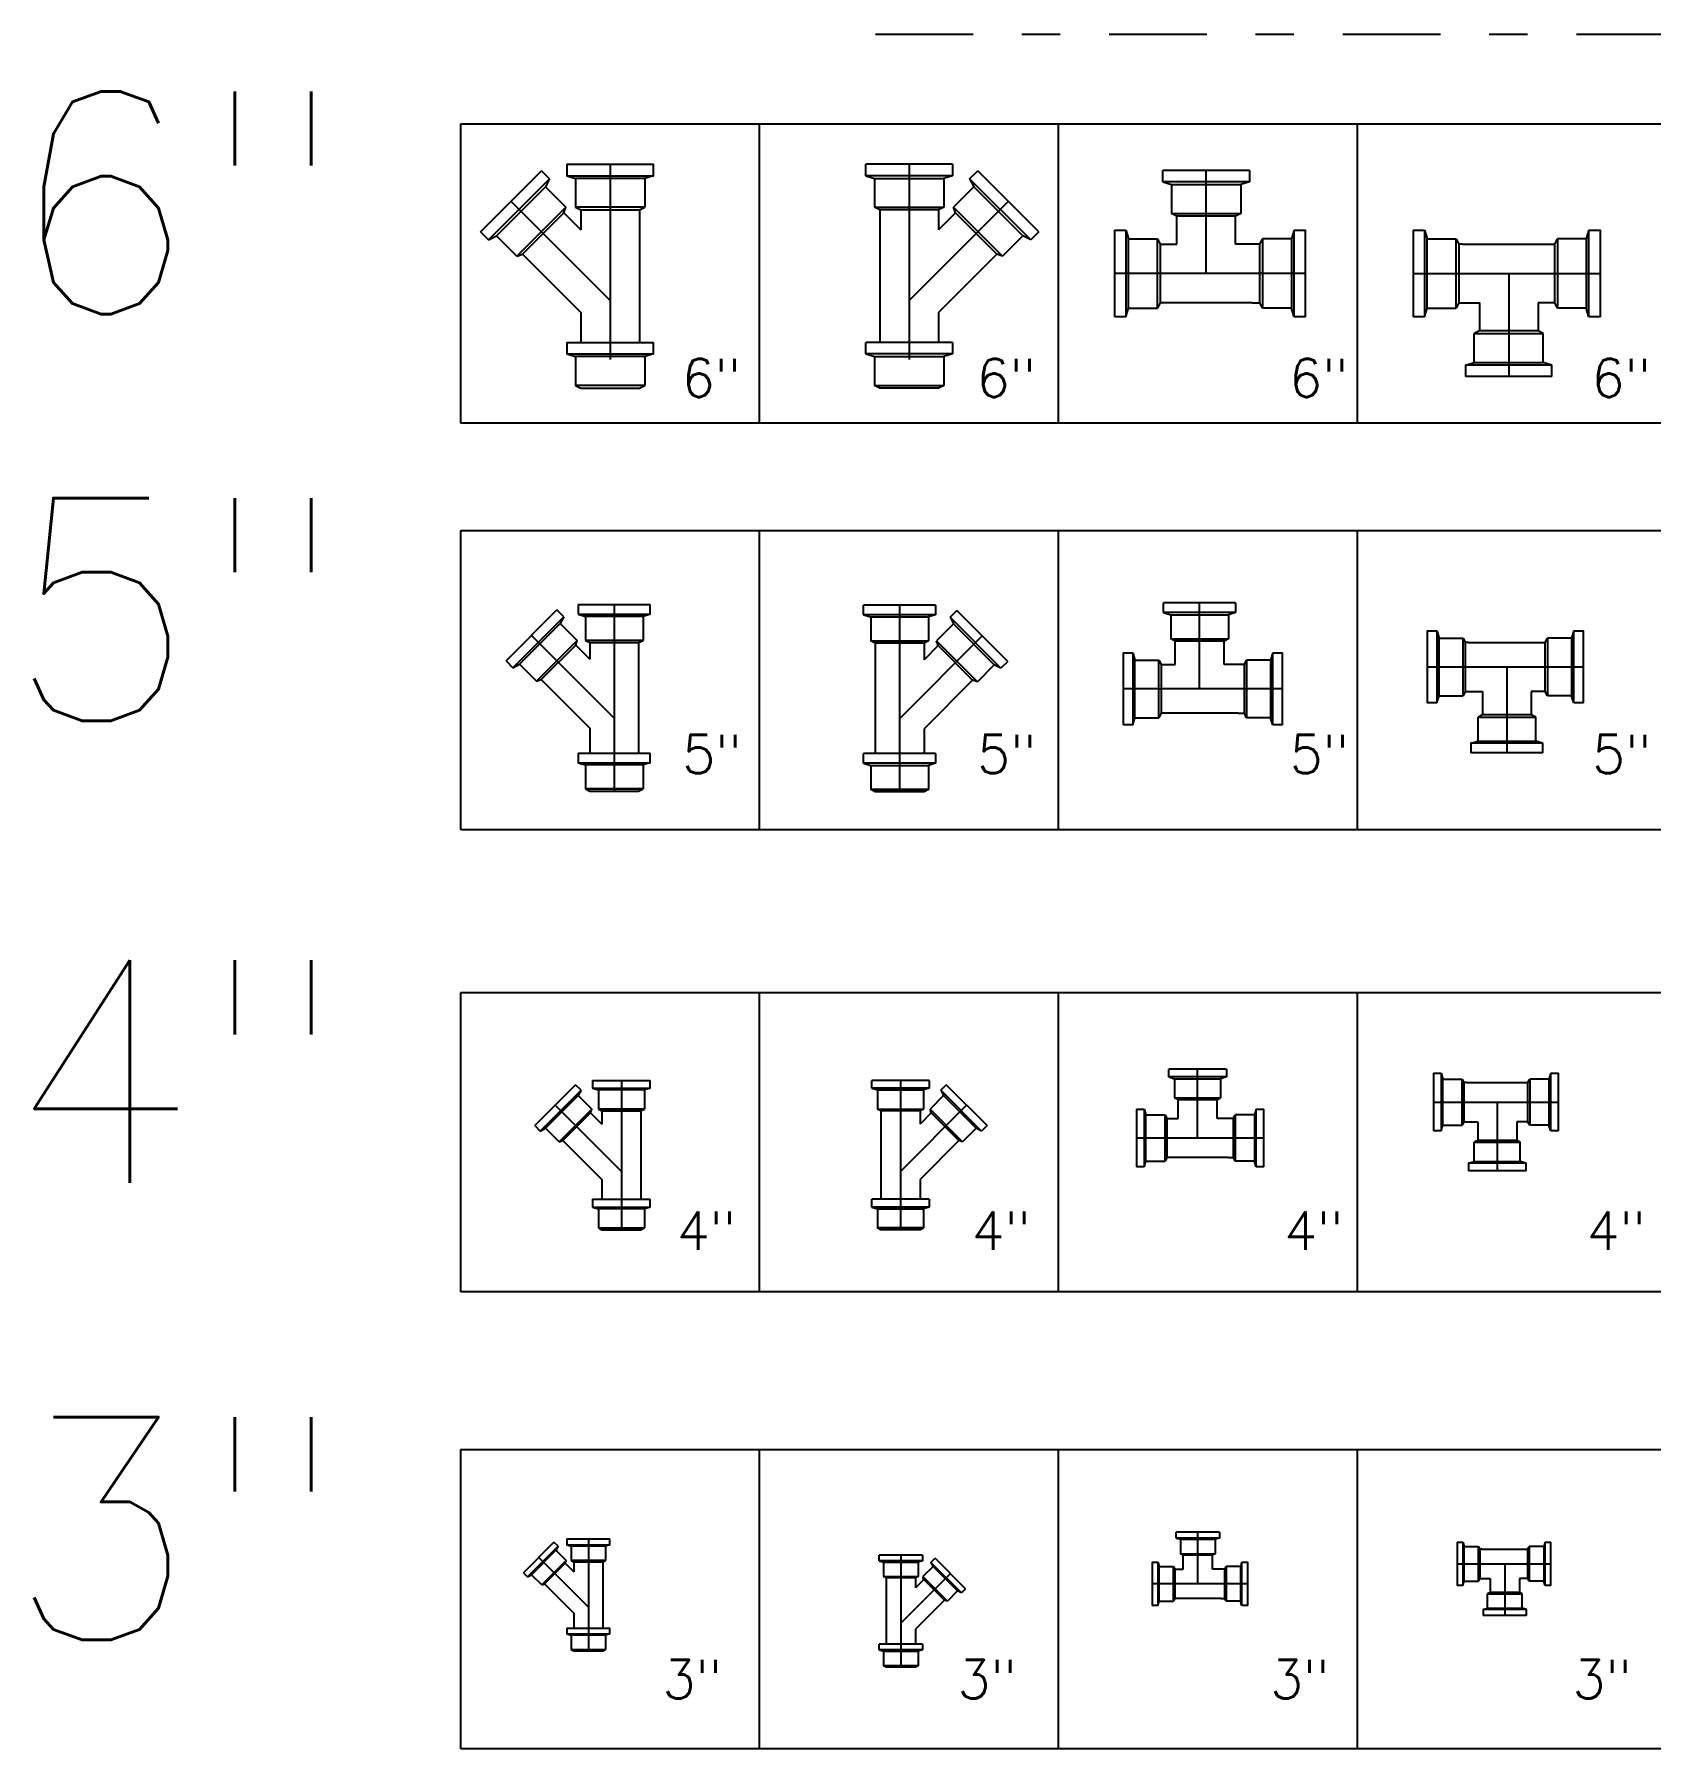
# Model space of a CAD drawing. Extents: x 530.3 to 538.4, y 765.8 to 776.
# Drawn here: x 530.335 to 534.541, y 771.044 to 775.504 of the extents above; entities that cross this region are included whole.
import ezdxf

# ---------------------------------------------------------------- set-up
doc = ezdxf.new("R2010")
doc.units = 0
for name, pattern in [('CENTERX2', [4, 2.5, -0.5, 0.5, -0.5]), ('DASHDOTX2', [50.8, 25.4, -12.7, 0, -12.7]), ('DASHED2', [0.375, 0.25, -0.125])]:
    doc.linetypes.add(name, pattern=pattern)
for name, color, linetype in [('00', 7, 'CONTINUOUS'), ('EJEX2', 41, 'CENTERX2'), ('S_V_BAJ_', 8, 'DASHED2'), ('TUBO', 122, 'CONTINUOUS')]:
    doc.layers.add(name, color=color, linetype=linetype)
doc.styles.add('ROMANS', font='romans')

msp = doc.modelspace()

# ---------------------------------------------------------------- linework, layer by layer
at = {"layer": 'EJEX2', "linetype": 'DASHDOTX2', "ltscale": 0.01}
msp.add_line((532.524, 775.504), (535.1601, 775.504), dxfattribs=at)
at = {"layer": 'EJEX2', "linetype": 'DASHDOTX2', "ltscale": 0.02}
for p, q in [((531.8336, 775.166), (531.8336, 774.5903)), ((532.6116, 775.166), (532.6116, 774.5834)), ((533.3846, 774.8816), (533.3846, 775.1498)), ((531.5753, 775.0696), (531.8336, 774.8113)), ((532.8698, 775.0696), (532.6116, 774.8113)), ((533.6434, 774.8816), (533.1458, 774.8816)), ((533.9232, 774.8816), (534.4108, 774.8816)), ((534.172, 774.8816), (534.172, 774.6134)), ((531.8441, 774.0203), (531.8441, 773.5348)), ((532.5868, 774.0189), (532.5868, 773.5334)), ((533.3675, 773.8009), (533.3675, 774.0244)), ((531.6289, 773.94), (531.8441, 773.7248)), ((532.802, 773.9385), (532.5868, 773.7233)), ((533.9599, 773.858), (534.3662, 773.858)), ((534.1672, 773.858), (534.1672, 773.6345)), ((533.5831, 773.8009), (533.1685, 773.8009)), ((533.3623, 772.6324), (533.3623, 772.8112)), ((531.8629, 772.7821), (531.8629, 772.3937)), ((532.5891, 772.7821), (532.5891, 772.3937)), ((533.9762, 772.7257), (534.3013, 772.7257)), ((534.1421, 772.7257), (534.1421, 772.5469)), ((531.6907, 772.7178), (531.8629, 772.5456)), ((532.7613, 772.7178), (532.5891, 772.5456)), ((533.5349, 772.6324), (533.2031, 772.6324)), ((533.3632, 771.4726), (533.3632, 771.6067)), ((531.7768, 771.5894), (531.7768, 771.2981)), ((531.6477, 771.5412), (531.7768, 771.4121)), ((532.5898, 771.5473), (532.5898, 771.256)), ((534.0376, 771.5245), (534.2814, 771.5245)), ((534.162, 771.5245), (534.162, 771.3904)), ((532.7189, 771.4991), (532.5898, 771.37)), ((533.4926, 771.4726), (533.2438, 771.4726))]:
    msp.add_line(p, q, dxfattribs=at)
at = {"layer": 'S_V_BAJ_', "linetype": 'BYBLOCK', "ltscale": 0.36}
for p, q in [((531.4446, 775.2706), (538.4466, 775.2706)), ((531.4446, 774.4926), (531.4446, 775.2706)), ((532.2226, 774.4926), (532.2226, 775.2706)), ((533.0006, 774.4926), (533.0006, 775.2706)), ((533.7786, 774.4926), (533.7786, 775.2706)), ((538.4466, 774.4926), (531.4446, 774.4926)), ((531.4446, 774.2126), (538.4466, 774.2126)), ((531.4446, 773.4346), (531.4446, 774.2126)), ((532.2226, 773.4346), (532.2226, 774.2126)), ((533.0006, 773.4346), (533.0006, 774.2126)), ((533.7786, 773.4346), (533.7786, 774.2126)), ((538.4466, 773.4346), (531.4446, 773.4346)), ((531.4446, 773.0106), (538.4466, 773.0106)), ((531.4446, 772.2326), (531.4446, 773.0106)), ((532.2226, 772.2326), (532.2226, 773.0106)), ((533.0006, 772.2326), (533.0006, 773.0106)), ((533.7786, 772.2326), (533.7786, 773.0106)), ((538.4466, 772.2326), (531.4446, 772.2326)), ((531.4446, 771.8216), (538.4466, 771.8216)), ((531.4446, 771.0436), (531.4446, 771.8216)), ((532.2226, 771.0436), (532.2226, 771.8216)), ((533.0006, 771.0436), (533.0006, 771.8216)), ((533.7786, 771.0436), (533.7786, 771.8216)), ((538.4466, 771.0436), (531.4446, 771.0436))]:
    msp.add_line(p, q, dxfattribs=at)
at = {"layer": 'TUBO', "linetype": 'BYBLOCK', "ltscale": 0.36}
for p, q in [((531.4958, 774.99), (531.6549, 775.1491)), ((531.517, 774.9688), (531.6761, 775.1279)), ((531.6761, 775.1279), (531.6549, 775.1491)), ((531.6761, 775.1279), (531.6651, 775.1071)), ((531.7211, 775.166), (531.9461, 775.166)), ((531.7211, 775.166), (531.7211, 775.136)), ((531.7211, 775.136), (531.9461, 775.136)), ((531.7211, 775.136), (531.7436, 775.1291)), ((531.9236, 775.1291), (531.7436, 775.1291)), ((531.7436, 775.1291), (531.7436, 775.0541)), ((531.9461, 775.136), (531.9236, 775.1291)), ((531.9236, 775.1291), (531.9236, 775.0541)), ((531.9461, 775.136), (531.9461, 775.166)), ((532.4991, 775.136), (532.4991, 775.166)), ((532.7241, 775.166), (532.4991, 775.166)), ((532.7241, 775.136), (532.4991, 775.136)), ((532.4991, 775.136), (532.5216, 775.1291)), ((532.5216, 775.1291), (532.7016, 775.1291)), ((532.5216, 775.1291), (532.5216, 775.0541)), ((532.7241, 775.136), (532.7016, 775.1291)), ((532.7016, 775.1291), (532.7016, 775.0541)), ((532.7241, 775.166), (532.7241, 775.136)), ((532.7691, 775.1279), (532.7903, 775.1491)), ((532.9282, 774.9688), (532.7691, 775.1279)), ((532.7691, 775.1279), (532.7801, 775.1071)), ((532.9494, 774.99), (532.7903, 775.1491)), ((533.4971, 775.1498), (533.2721, 775.1498)), ((533.2721, 775.1198), (533.2721, 775.1498)), ((533.4971, 775.1498), (533.4971, 775.1198)), ((531.6651, 775.1071), (531.5378, 774.9799)), ((531.6651, 775.1071), (531.7181, 775.0541)), ((532.7801, 775.1071), (532.7271, 775.0541)), ((532.7801, 775.1071), (532.9074, 774.9799)), ((533.4971, 775.1198), (533.2721, 775.1198)), ((533.2721, 775.1198), (533.2946, 775.1129)), ((533.2946, 775.1129), (533.4746, 775.1129)), ((533.2946, 775.1129), (533.2946, 775.0379)), ((533.4971, 775.1198), (533.4746, 775.1129)), ((533.4746, 775.1129), (533.4746, 775.0379)), ((531.7181, 775.0541), (531.5908, 774.9268)), ((531.6055, 774.9317), (531.7132, 775.0395)), ((531.7132, 775.0395), (531.7181, 775.0541)), ((531.7132, 775.0395), (531.7574, 774.9953)), ((531.9236, 775.0541), (531.7436, 775.0541)), ((531.7436, 775.0541), (531.7574, 775.0472)), ((531.7574, 775.0472), (531.9098, 775.0472)), ((531.7574, 775.0472), (531.7574, 774.9953)), ((531.9098, 775.0472), (531.9236, 775.0541)), ((531.9098, 775.0472), (531.9098, 774.7022)), ((532.5216, 775.0541), (532.7016, 775.0541)), ((532.5354, 775.0472), (532.5216, 775.0541)), ((532.6878, 775.0472), (532.5354, 775.0472)), ((532.5354, 775.0472), (532.5354, 774.7022)), ((532.7016, 775.0541), (532.6878, 775.0472)), ((532.6878, 775.0472), (532.6878, 774.9953)), ((532.732, 775.0395), (532.6878, 774.9953)), ((532.732, 775.0395), (532.7271, 775.0541)), ((532.7271, 775.0541), (532.8544, 774.9268)), ((532.8397, 774.9317), (532.732, 775.0395)), ((533.2946, 775.0379), (533.4746, 775.0379)), ((533.3084, 775.031), (533.2946, 775.0379)), ((533.4746, 775.0379), (533.4608, 775.031)), ((533.1458, 774.9941), (533.1458, 774.7691)), ((533.1458, 774.9941), (533.1758, 774.9941)), ((533.1758, 774.9941), (533.1758, 774.7691)), ((533.1758, 774.9941), (533.1827, 774.9716)), ((533.4608, 775.031), (533.3084, 775.031)), ((533.3084, 774.9578), (533.3084, 775.031)), ((533.4608, 774.9578), (533.4608, 775.031)), ((533.6134, 774.9941), (533.6065, 774.9716)), ((533.6134, 774.7691), (533.6134, 774.9941)), ((533.6134, 774.9941), (533.6434, 774.9941)), ((533.6434, 774.7691), (533.6434, 774.9941)), ((533.9232, 774.9941), (533.9532, 774.9941)), ((533.9232, 774.9941), (533.9232, 774.7691)), ((533.9532, 774.9941), (533.9532, 774.7691)), ((533.9532, 774.9941), (533.9601, 774.9716)), ((534.3808, 774.9941), (534.3739, 774.9716)), ((534.3808, 774.7691), (534.3808, 774.9941)), ((534.3808, 774.9941), (534.4108, 774.9941)), ((534.4108, 774.7691), (534.4108, 774.9941)), ((531.4958, 774.99), (531.517, 774.9688)), ((531.517, 774.9688), (531.5378, 774.9799)), ((531.5378, 774.9799), (531.5908, 774.9268)), ((532.9074, 774.9799), (532.8544, 774.9268)), ((532.9282, 774.9688), (532.9074, 774.9799)), ((532.9494, 774.99), (532.9282, 774.9688)), ((533.1827, 774.9716), (533.2577, 774.9716)), ((533.1827, 774.7916), (533.1827, 774.9716)), ((533.2577, 774.7916), (533.2577, 774.9716)), ((533.2577, 774.9716), (533.2646, 774.9578)), ((533.2646, 774.9578), (533.2646, 774.8054)), ((533.2646, 774.9578), (533.3084, 774.9578)), ((533.5046, 774.9578), (533.4608, 774.9578)), ((533.5146, 774.9578), (533.5046, 774.9578)), ((533.5246, 774.9578), (533.5146, 774.9578)), ((533.5246, 774.9578), (533.5315, 774.9716)), ((533.5246, 774.8054), (533.5246, 774.9578)), ((533.5315, 774.9716), (533.5315, 774.7916)), ((533.6065, 774.9716), (533.5315, 774.9716)), ((533.6065, 774.9716), (533.6065, 774.7916)), ((533.9601, 774.7916), (533.9601, 774.9716)), ((533.9601, 774.9716), (534.0351, 774.9716)), ((534.0351, 774.7916), (534.0351, 774.9716)), ((534.0351, 774.9716), (534.042, 774.9578)), ((534.042, 774.9578), (534.042, 774.8054)), ((534.052, 774.9578), (534.042, 774.9578)), ((534.052, 774.9578), (534.292, 774.9578)), ((534.292, 774.9578), (534.2989, 774.9716)), ((534.292, 774.8054), (534.292, 774.9578)), ((534.2989, 774.9716), (534.2989, 774.7916)), ((534.3739, 774.9716), (534.2989, 774.9716)), ((534.3739, 774.9716), (534.3739, 774.7916)), ((531.5908, 774.9268), (531.6055, 774.9317)), ((531.6055, 774.9317), (531.7574, 774.7798)), ((532.8397, 774.9317), (532.6878, 774.7798)), ((532.8544, 774.9268), (532.8397, 774.9317)), ((531.7574, 774.7798), (531.7574, 774.7022)), ((532.6878, 774.7798), (532.6878, 774.7022)), ((533.1758, 774.7691), (533.1827, 774.7916)), ((533.1827, 774.7916), (533.2577, 774.7916)), ((533.2646, 774.8054), (533.2577, 774.7916)), ((533.5046, 774.8054), (533.2646, 774.8054)), ((533.5046, 774.8054), (533.5146, 774.8054)), ((533.5146, 774.8054), (533.5246, 774.8054)), ((533.5315, 774.7916), (533.5246, 774.8054)), ((533.6065, 774.7916), (533.5315, 774.7916)), ((533.6134, 774.7691), (533.6065, 774.7916)), ((533.9532, 774.7691), (533.9601, 774.7916)), ((533.9601, 774.7916), (534.0351, 774.7916)), ((534.042, 774.8054), (534.0351, 774.7916)), ((534.042, 774.8054), (534.052, 774.8054)), ((534.052, 774.8054), (534.0958, 774.8054)), ((534.0958, 774.8054), (534.0958, 774.7322)), ((534.292, 774.8054), (534.2482, 774.8054)), ((534.2482, 774.8054), (534.2482, 774.7322)), ((534.2989, 774.7916), (534.292, 774.8054)), ((534.3739, 774.7916), (534.2989, 774.7916)), ((534.3808, 774.7691), (534.3739, 774.7916)), ((533.1758, 774.7691), (533.1458, 774.7691)), ((533.6434, 774.7691), (533.6134, 774.7691)), ((533.9532, 774.7691), (533.9232, 774.7691)), ((534.0958, 774.7322), (534.082, 774.7253)), ((534.2482, 774.7322), (534.0958, 774.7322)), ((534.262, 774.7253), (534.2482, 774.7322)), ((534.4108, 774.7691), (534.3808, 774.7691)), ((531.7211, 774.7022), (531.9461, 774.7022)), ((531.7211, 774.7022), (531.7211, 774.6722)), ((531.9461, 774.6722), (531.9461, 774.7022)), ((532.7241, 774.7022), (532.4991, 774.7022)), ((532.4991, 774.6722), (532.4991, 774.7022)), ((532.7241, 774.7022), (532.7241, 774.6722)), ((534.082, 774.6503), (534.082, 774.7253)), ((534.082, 774.7253), (534.262, 774.7253)), ((534.262, 774.6503), (534.262, 774.7253)), ((531.7211, 774.6722), (531.9461, 774.6722)), ((531.7211, 774.6722), (531.7436, 774.6653)), ((531.7211, 774.6722), (531.7436, 774.6722)), ((531.9236, 774.6653), (531.7436, 774.6653)), ((531.7436, 774.6653), (531.7436, 774.5903)), ((531.9461, 774.6722), (531.9236, 774.6653)), ((531.9236, 774.6722), (531.9461, 774.6722)), ((531.9236, 774.6653), (531.9236, 774.5903)), ((532.7241, 774.6722), (532.4991, 774.6722)), ((532.4991, 774.6722), (532.5216, 774.6653)), ((532.5216, 774.6722), (532.4991, 774.6722)), ((532.5216, 774.6653), (532.7016, 774.6653)), ((532.5216, 774.6653), (532.5216, 774.5903)), ((532.7241, 774.6722), (532.7016, 774.6653)), ((532.7241, 774.6722), (532.7016, 774.6722)), ((532.7016, 774.6653), (532.7016, 774.5903)), ((534.0595, 774.6434), (534.082, 774.6503)), ((534.2845, 774.6434), (534.0595, 774.6434)), ((534.0595, 774.6434), (534.0595, 774.6134)), ((534.082, 774.6503), (534.262, 774.6503)), ((534.2845, 774.6434), (534.262, 774.6503)), ((534.2845, 774.6134), (534.2845, 774.6434)), ((534.2845, 774.6134), (534.0595, 774.6134)), ((531.9236, 774.5903), (531.7436, 774.5903)), ((531.7436, 774.5903), (531.7574, 774.5834)), ((531.7574, 774.5834), (531.9098, 774.5834)), ((531.9098, 774.5834), (531.9236, 774.5903)), ((532.5216, 774.5903), (532.7016, 774.5903)), ((532.5354, 774.5834), (532.5216, 774.5903)), ((532.6878, 774.5834), (532.5354, 774.5834)), ((532.6878, 774.5834), (532.5354, 774.5834)), ((532.7016, 774.5903), (532.6878, 774.5834)), ((531.7504, 774.0203), (531.9379, 774.0203)), ((531.7504, 774.0203), (531.7504, 773.9953)), ((531.9379, 773.9953), (531.9379, 774.0203)), ((532.6805, 774.0189), (532.493, 774.0189)), ((532.493, 773.9939), (532.493, 774.0189)), ((532.6805, 774.0189), (532.6805, 773.9939)), ((533.4612, 774.0244), (533.2737, 774.0244)), ((533.2737, 773.9994), (533.2737, 774.0244)), ((533.4612, 774.0244), (533.4612, 773.9994)), ((531.5626, 773.8737), (531.6952, 774.0063)), ((531.5803, 773.856), (531.7129, 773.9886)), ((531.7037, 773.9713), (531.5976, 773.8652)), ((531.7129, 773.9886), (531.6952, 774.0063)), ((531.7129, 773.9886), (531.7037, 773.9713)), ((531.7037, 773.9713), (531.7479, 773.9271)), ((531.7504, 773.9953), (531.9379, 773.9953)), ((531.7504, 773.9953), (531.7691, 773.9953)), ((531.7504, 773.9953), (531.7691, 773.9896)), ((531.9191, 773.9896), (531.7691, 773.9896)), ((531.7691, 773.9896), (531.7691, 773.9271)), ((531.9191, 773.9953), (531.9379, 773.9953)), ((531.9379, 773.9953), (531.9191, 773.9896)), ((531.9191, 773.9896), (531.9191, 773.9271)), ((532.6805, 773.9939), (532.493, 773.9939)), ((532.5118, 773.9939), (532.493, 773.9939)), ((532.493, 773.9939), (532.5118, 773.9881)), ((532.5118, 773.9881), (532.6618, 773.9881)), ((532.5118, 773.9881), (532.5118, 773.9256)), ((532.6805, 773.9939), (532.6618, 773.9939)), ((532.6805, 773.9939), (532.6618, 773.9881)), ((532.6618, 773.9881), (532.6618, 773.9256)), ((532.7272, 773.9698), (532.683, 773.9256)), ((532.718, 773.9871), (532.7357, 774.0048)), ((532.8506, 773.8545), (532.718, 773.9871)), ((532.718, 773.9871), (532.7272, 773.9698)), ((532.7272, 773.9698), (532.8333, 773.8637)), ((532.8683, 773.8722), (532.7357, 774.0048)), ((533.4612, 773.9994), (533.2737, 773.9994)), ((533.2925, 773.9994), (533.2737, 773.9994)), ((533.2737, 773.9994), (533.2925, 773.9936)), ((533.2925, 773.9936), (533.4425, 773.9936)), ((533.2925, 773.9936), (533.2925, 773.9311)), ((533.4612, 773.9994), (533.4425, 773.9994)), ((533.4612, 773.9994), (533.4425, 773.9936)), ((533.4425, 773.9936), (533.4425, 773.9311)), ((531.7479, 773.9271), (531.6418, 773.821)), ((531.7438, 773.9149), (531.7479, 773.9271)), ((531.9191, 773.9271), (531.7691, 773.9271)), ((531.7691, 773.9271), (531.7806, 773.9213)), ((531.9076, 773.9213), (531.9191, 773.9271)), ((532.5118, 773.9256), (532.6618, 773.9256)), ((532.5233, 773.9199), (532.5118, 773.9256)), ((532.6618, 773.9256), (532.6503, 773.9199)), ((532.683, 773.9256), (532.7891, 773.8195)), ((532.6871, 773.9134), (532.683, 773.9256)), ((533.2925, 773.9311), (533.4425, 773.9311)), ((533.304, 773.9254), (533.2925, 773.9311)), ((533.304, 773.8644), (533.304, 773.9254)), ((533.431, 773.9254), (533.304, 773.9254)), ((533.4425, 773.9311), (533.431, 773.9254)), ((533.431, 773.8644), (533.431, 773.9254)), ((533.9599, 773.9517), (533.9599, 773.7642)), ((533.9599, 773.9517), (533.9849, 773.9517)), ((533.9849, 773.9517), (533.9849, 773.7642)), ((533.9849, 773.9517), (533.9907, 773.933)), ((533.9849, 773.9517), (533.9849, 773.933)), ((533.9907, 773.783), (533.9907, 773.933)), ((533.9907, 773.933), (534.0532, 773.933)), ((534.0532, 773.783), (534.0532, 773.933)), ((534.0532, 773.933), (534.0589, 773.9215)), ((534.2672, 773.9215), (534.273, 773.933)), ((534.273, 773.933), (534.273, 773.783)), ((534.3355, 773.933), (534.273, 773.933)), ((534.3412, 773.9517), (534.3355, 773.933)), ((534.3355, 773.933), (534.3355, 773.783)), ((534.3412, 773.7642), (534.3412, 773.9517)), ((534.3412, 773.933), (534.3412, 773.9517)), ((534.3412, 773.9517), (534.3662, 773.9517)), ((534.3662, 773.7642), (534.3662, 773.9517)), ((531.654, 773.8251), (531.7438, 773.9149)), ((531.7438, 773.9149), (531.7806, 773.8781)), ((531.7806, 773.9213), (531.7806, 773.8781)), ((531.7806, 773.9213), (531.9076, 773.9213)), ((531.9076, 773.9213), (531.9076, 773.6338)), ((532.5233, 773.9199), (532.5233, 773.6324)), ((532.6503, 773.9199), (532.5233, 773.9199)), ((532.6503, 773.9199), (532.6503, 773.8766)), ((532.6871, 773.9134), (532.6503, 773.8766)), ((532.7769, 773.8236), (532.6871, 773.9134)), ((533.1685, 773.8946), (533.1685, 773.7071)), ((533.1685, 773.8946), (533.1935, 773.8946)), ((533.1935, 773.8946), (533.1992, 773.8759)), ((533.1935, 773.8946), (533.1935, 773.7071)), ((533.1935, 773.8946), (533.1935, 773.8759)), ((533.5581, 773.8946), (533.5524, 773.8759)), ((533.5581, 773.7071), (533.5581, 773.8946)), ((533.5581, 773.8946), (533.5831, 773.8946)), ((533.5581, 773.8759), (533.5581, 773.8946)), ((533.5831, 773.7071), (533.5831, 773.8946)), ((534.0589, 773.9215), (534.0589, 773.7945)), ((534.0672, 773.9215), (534.0589, 773.9215)), ((534.0672, 773.9215), (534.2672, 773.9215)), ((534.2672, 773.7945), (534.2672, 773.9215)), ((531.5626, 773.8737), (531.5803, 773.856)), ((531.5803, 773.856), (531.5976, 773.8652)), ((531.5976, 773.8652), (531.6418, 773.821)), ((532.8333, 773.8637), (532.7891, 773.8195)), ((532.8506, 773.8545), (532.8333, 773.8637)), ((532.8683, 773.8722), (532.8506, 773.8545)), ((533.1992, 773.7259), (533.1992, 773.8759)), ((533.1992, 773.8759), (533.2617, 773.8759)), ((533.2617, 773.7259), (533.2617, 773.8759)), ((533.2617, 773.8759), (533.2675, 773.8644)), ((533.2675, 773.8644), (533.304, 773.8644)), ((533.2675, 773.8644), (533.2675, 773.7374)), ((533.4675, 773.8644), (533.431, 773.8644)), ((533.4758, 773.8644), (533.4675, 773.8644)), ((533.4841, 773.8644), (533.4758, 773.8644)), ((533.4841, 773.8644), (533.4899, 773.8759)), ((533.4841, 773.7374), (533.4841, 773.8644)), ((533.5524, 773.8759), (533.4899, 773.8759)), ((533.4899, 773.8759), (533.4899, 773.7259)), ((533.5524, 773.8759), (533.5524, 773.7259)), ((531.6418, 773.821), (531.654, 773.8251)), ((531.654, 773.8251), (531.7806, 773.6985)), ((532.7769, 773.8236), (532.6503, 773.697)), ((532.7891, 773.8195), (532.7769, 773.8236)), ((534.0589, 773.7945), (534.0532, 773.783)), ((534.0589, 773.7945), (534.0672, 773.7945)), ((534.0672, 773.7945), (534.1037, 773.7945)), ((534.1037, 773.7945), (534.1037, 773.7335)), ((534.2307, 773.7945), (534.2307, 773.7335)), ((534.2672, 773.7945), (534.2307, 773.7945)), ((534.273, 773.783), (534.2672, 773.7945)), ((533.9849, 773.7642), (533.9599, 773.7642)), ((533.9849, 773.7642), (533.9907, 773.783)), ((533.9849, 773.783), (533.9849, 773.7642)), ((533.9907, 773.783), (534.0532, 773.783)), ((534.3355, 773.783), (534.273, 773.783)), ((534.3412, 773.7642), (534.3355, 773.783)), ((534.3412, 773.7642), (534.3412, 773.783)), ((534.3662, 773.7642), (534.3412, 773.7642)), ((533.1935, 773.7071), (533.1685, 773.7071)), ((533.1935, 773.7071), (533.1992, 773.7259)), ((533.1935, 773.7259), (533.1935, 773.7071)), ((533.1992, 773.7259), (533.2617, 773.7259)), ((533.2675, 773.7374), (533.2617, 773.7259)), ((533.4675, 773.7374), (533.2675, 773.7374)), ((533.4675, 773.7374), (533.4758, 773.7374)), ((533.4758, 773.7374), (533.4841, 773.7374)), ((533.4899, 773.7259), (533.4841, 773.7374)), ((533.5524, 773.7259), (533.4899, 773.7259)), ((533.5581, 773.7071), (533.5524, 773.7259)), ((533.5581, 773.7071), (533.5581, 773.7259)), ((533.5831, 773.7071), (533.5581, 773.7071)), ((534.1037, 773.7335), (534.0922, 773.7277)), ((534.0922, 773.7277), (534.2422, 773.7277)), ((534.0922, 773.6652), (534.0922, 773.7277)), ((534.2307, 773.7335), (534.1037, 773.7335)), ((534.2422, 773.7277), (534.2307, 773.7335)), ((534.2422, 773.6652), (534.2422, 773.7277)), ((531.7806, 773.6985), (531.7806, 773.6338)), ((532.6503, 773.697), (532.6503, 773.6324)), ((534.0735, 773.6595), (534.0922, 773.6652)), ((534.0922, 773.6595), (534.0735, 773.6595)), ((534.0735, 773.6595), (534.0735, 773.6345)), ((534.261, 773.6595), (534.0735, 773.6595)), ((534.0922, 773.6652), (534.2422, 773.6652)), ((534.261, 773.6595), (534.2422, 773.6652)), ((534.261, 773.6595), (534.2422, 773.6595)), ((534.261, 773.6345), (534.261, 773.6595)), ((531.7504, 773.6338), (531.9379, 773.6338)), ((531.7504, 773.6338), (531.7504, 773.6088)), ((531.9379, 773.6088), (531.9379, 773.6338)), ((532.6805, 773.6324), (532.493, 773.6324)), ((532.493, 773.6074), (532.493, 773.6324)), ((532.6805, 773.6324), (532.6805, 773.6074)), ((534.261, 773.6345), (534.0735, 773.6345)), ((531.7504, 773.6088), (531.9379, 773.6088)), ((531.7504, 773.6088), (531.7691, 773.6088)), ((531.7504, 773.6088), (531.7691, 773.6031)), ((531.9191, 773.6031), (531.7691, 773.6031)), ((531.7691, 773.6031), (531.7691, 773.5406)), ((531.9191, 773.6088), (531.9379, 773.6088)), ((531.9379, 773.6088), (531.9191, 773.6031)), ((531.9191, 773.6031), (531.9191, 773.5406)), ((532.6805, 773.6074), (532.493, 773.6074)), ((532.5118, 773.6074), (532.493, 773.6074)), ((532.493, 773.6074), (532.5118, 773.6016)), ((532.5118, 773.6016), (532.6618, 773.6016)), ((532.5118, 773.6016), (532.5118, 773.5391)), ((532.6805, 773.6074), (532.6618, 773.6074)), ((532.6805, 773.6074), (532.6618, 773.6016)), ((532.6618, 773.6016), (532.6618, 773.5391)), ((531.9191, 773.5406), (531.7691, 773.5406)), ((531.7691, 773.5406), (531.9191, 773.5406)), ((531.7691, 773.5406), (531.7806, 773.5348)), ((531.7806, 773.5348), (531.9076, 773.5348)), ((531.7806, 773.5348), (531.9076, 773.5348)), ((531.9076, 773.5348), (531.9191, 773.5406)), ((532.5118, 773.5391), (532.6618, 773.5391)), ((532.6618, 773.5391), (532.5118, 773.5391)), ((532.5233, 773.5334), (532.5118, 773.5391)), ((532.6503, 773.5334), (532.5233, 773.5334)), ((532.6503, 773.5334), (532.5233, 773.5334)), ((532.6618, 773.5391), (532.6503, 773.5334)), ((533.2873, 772.7912), (533.2873, 772.8112)), ((533.4373, 772.8112), (533.2873, 772.8112)), ((533.4373, 772.8112), (533.4373, 772.7912)), ((531.6377, 772.6648), (531.7437, 772.7708)), ((531.7579, 772.7567), (531.7437, 772.7708)), ((531.7879, 772.7821), (531.9379, 772.7821)), ((531.7879, 772.7821), (531.7879, 772.7621)), ((531.9379, 772.7621), (531.9379, 772.7821)), ((532.6641, 772.7821), (532.5141, 772.7821)), ((532.5141, 772.7621), (532.5141, 772.7821)), ((532.6641, 772.7821), (532.6641, 772.7621)), ((532.6941, 772.7567), (532.7082, 772.7708)), ((532.8143, 772.6648), (532.7082, 772.7708)), ((533.4373, 772.7912), (533.2873, 772.7912)), ((533.3023, 772.7912), (533.2873, 772.7912)), ((533.2873, 772.7912), (533.3023, 772.7866)), ((533.3023, 772.7866), (533.4223, 772.7866)), ((533.3023, 772.7866), (533.3023, 772.7366)), ((533.4373, 772.7912), (533.4223, 772.7912)), ((533.4373, 772.7912), (533.4223, 772.7866)), ((533.4223, 772.7866), (533.4223, 772.7366)), ((533.9762, 772.8007), (533.9762, 772.6507)), ((533.9762, 772.8007), (533.9962, 772.8007)), ((533.9962, 772.8007), (534.0008, 772.7857)), ((533.9962, 772.8007), (533.9962, 772.7857)), ((533.9962, 772.8007), (533.9962, 772.6507)), ((534.0008, 772.7857), (534.0508, 772.7857)), ((534.0008, 772.6657), (534.0008, 772.7857)), ((534.0508, 772.7857), (534.0554, 772.7765)), ((534.0508, 772.6657), (534.0508, 772.7857)), ((534.0621, 772.7765), (534.0554, 772.7765)), ((534.0554, 772.7765), (534.0554, 772.6749)), ((534.0621, 772.7765), (534.2221, 772.7765)), ((534.2221, 772.7765), (534.2267, 772.7857)), ((534.2221, 772.6749), (534.2221, 772.7765)), ((534.2267, 772.7857), (534.2267, 772.6657)), ((534.2767, 772.7857), (534.2267, 772.7857)), ((534.2813, 772.8007), (534.2767, 772.7857)), ((534.2767, 772.7857), (534.2767, 772.6657)), ((534.2813, 772.7857), (534.2813, 772.8007)), ((534.2813, 772.8007), (534.3013, 772.8007)), ((534.2813, 772.6507), (534.2813, 772.8007)), ((534.3013, 772.6507), (534.3013, 772.8007)), ((531.6518, 772.6506), (531.7579, 772.7567)), ((531.7505, 772.7428), (531.6657, 772.658)), ((531.7579, 772.7567), (531.7505, 772.7428)), ((531.7505, 772.7428), (531.7859, 772.7075)), ((531.7879, 772.7621), (531.9379, 772.7621)), ((531.7879, 772.7621), (531.8029, 772.7621)), ((531.7879, 772.7621), (531.8029, 772.7575)), ((531.9229, 772.7575), (531.8029, 772.7575)), ((531.8029, 772.7575), (531.8029, 772.7075)), ((531.9229, 772.7621), (531.9379, 772.7621)), ((531.9379, 772.7621), (531.9229, 772.7575)), ((531.9229, 772.7575), (531.9229, 772.7075)), ((532.6641, 772.7621), (532.5141, 772.7621)), ((532.5291, 772.7621), (532.5141, 772.7621)), ((532.5141, 772.7621), (532.5291, 772.7575)), ((532.5291, 772.7575), (532.6491, 772.7575)), ((532.5291, 772.7575), (532.5291, 772.7075)), ((532.6641, 772.7621), (532.6491, 772.7621)), ((532.6641, 772.7621), (532.6491, 772.7575)), ((532.6491, 772.7575), (532.6491, 772.7075)), ((532.7014, 772.7428), (532.6661, 772.7075)), ((532.6941, 772.7567), (532.7014, 772.7428)), ((532.8001, 772.6506), (532.6941, 772.7567)), ((532.7014, 772.7428), (532.7863, 772.658)), ((533.3023, 772.7366), (533.4223, 772.7366)), ((533.3115, 772.732), (533.3023, 772.7366)), ((533.4131, 772.732), (533.3115, 772.732)), ((533.3115, 772.6832), (533.3115, 772.732)), ((533.4223, 772.7366), (533.4131, 772.732)), ((533.4131, 772.6832), (533.4131, 772.732)), ((531.7859, 772.7075), (531.701, 772.6226)), ((531.7108, 772.6259), (531.7826, 772.6977)), ((531.7826, 772.6977), (531.7859, 772.7075)), ((531.7826, 772.6977), (531.8121, 772.6683)), ((531.9229, 772.7075), (531.8029, 772.7075)), ((531.8029, 772.7075), (531.8121, 772.7029)), ((531.8121, 772.7029), (531.9137, 772.7029)), ((531.8121, 772.7029), (531.8121, 772.6683)), ((531.9137, 772.7029), (531.9229, 772.7075)), ((531.9137, 772.7029), (531.9137, 772.4729)), ((532.5291, 772.7075), (532.6491, 772.7075)), ((532.5383, 772.7029), (532.5291, 772.7075)), ((532.6399, 772.7029), (532.5383, 772.7029)), ((532.5383, 772.7029), (532.5383, 772.4729)), ((532.6491, 772.7075), (532.6399, 772.7029)), ((532.6399, 772.7029), (532.6399, 772.6683)), ((532.6693, 772.6977), (532.6399, 772.6683)), ((532.6693, 772.6977), (532.6661, 772.7075)), ((532.6661, 772.7075), (532.7509, 772.6226)), ((532.7412, 772.6259), (532.6693, 772.6977)), ((533.2031, 772.7074), (533.2231, 772.7074)), ((533.2031, 772.7074), (533.2031, 772.5574)), ((533.2231, 772.7074), (533.2231, 772.5574)), ((533.2231, 772.7074), (533.2231, 772.6924)), ((533.2231, 772.7074), (533.2277, 772.6924)), ((533.2277, 772.5724), (533.2277, 772.6924)), ((533.2277, 772.6924), (533.2777, 772.6924)), ((533.2777, 772.5724), (533.2777, 772.6924)), ((533.2777, 772.6924), (533.2823, 772.6832)), ((533.2823, 772.6832), (533.3115, 772.6832)), ((533.2823, 772.6832), (533.2823, 772.5816)), ((533.4423, 772.6832), (533.4131, 772.6832)), ((533.449, 772.6832), (533.4423, 772.6832)), ((533.4557, 772.6832), (533.449, 772.6832)), ((533.4557, 772.6832), (533.4603, 772.6924)), ((533.4557, 772.5816), (533.4557, 772.6832)), ((533.5103, 772.6924), (533.4603, 772.6924)), ((533.4603, 772.6924), (533.4603, 772.5724)), ((533.5149, 772.7074), (533.5103, 772.6924)), ((533.5103, 772.6924), (533.5103, 772.5724)), ((533.5149, 772.5574), (533.5149, 772.7074)), ((533.5149, 772.7074), (533.5349, 772.7074)), ((533.5149, 772.6924), (533.5149, 772.7074)), ((533.5349, 772.5574), (533.5349, 772.7074)), ((534.0554, 772.6749), (534.0508, 772.6657)), ((534.0554, 772.6749), (534.0621, 772.6749)), ((534.0621, 772.6749), (534.0913, 772.6749)), ((534.0913, 772.6749), (534.0913, 772.6261)), ((534.1929, 772.6749), (534.1929, 772.6261)), ((534.2221, 772.6749), (534.1929, 772.6749)), ((534.2267, 772.6657), (534.2221, 772.6749)), ((531.6377, 772.6648), (531.6518, 772.6506)), ((531.6518, 772.6506), (531.6657, 772.658)), ((531.6657, 772.658), (531.701, 772.6226)), ((532.7863, 772.658), (532.7509, 772.6226)), ((532.8001, 772.6506), (532.7863, 772.658)), ((532.8143, 772.6648), (532.8001, 772.6506)), ((533.9962, 772.6507), (533.9762, 772.6507)), ((533.9962, 772.6507), (534.0008, 772.6657)), ((533.9962, 772.6657), (533.9962, 772.6507)), ((534.0008, 772.6657), (534.0508, 772.6657)), ((534.2767, 772.6657), (534.2267, 772.6657)), ((534.2813, 772.6507), (534.2767, 772.6657)), ((534.2813, 772.6507), (534.2813, 772.6657)), ((534.3013, 772.6507), (534.2813, 772.6507)), ((531.701, 772.6226), (531.7108, 772.6259)), ((531.7108, 772.6259), (531.8121, 772.5246)), ((532.7412, 772.6259), (532.6399, 772.5246)), ((532.7509, 772.6226), (532.7412, 772.6259)), ((534.0913, 772.6261), (534.0821, 772.6215)), ((534.0821, 772.6215), (534.2021, 772.6215)), ((534.0821, 772.5715), (534.0821, 772.6215)), ((534.1929, 772.6261), (534.0913, 772.6261)), ((534.2021, 772.6215), (534.1929, 772.6261)), ((534.2021, 772.5715), (534.2021, 772.6215)), ((533.2231, 772.5574), (533.2031, 772.5574)), ((533.2231, 772.5724), (533.2231, 772.5574)), ((533.2231, 772.5574), (533.2277, 772.5724)), ((533.2277, 772.5724), (533.2777, 772.5724)), ((533.2823, 772.5816), (533.2777, 772.5724)), ((533.4423, 772.5816), (533.2823, 772.5816)), ((533.4423, 772.5816), (533.449, 772.5816)), ((533.449, 772.5816), (533.4557, 772.5816)), ((533.4603, 772.5724), (533.4557, 772.5816)), ((533.5103, 772.5724), (533.4603, 772.5724)), ((533.5149, 772.5574), (533.5103, 772.5724)), ((533.5149, 772.5574), (533.5149, 772.5724)), ((533.5349, 772.5574), (533.5149, 772.5574)), ((534.0671, 772.5669), (534.0821, 772.5715)), ((534.0821, 772.5669), (534.0671, 772.5669)), ((534.0671, 772.5669), (534.0671, 772.5469)), ((534.2171, 772.5669), (534.0671, 772.5669)), ((534.2171, 772.5469), (534.0671, 772.5469)), ((534.0821, 772.5715), (534.2021, 772.5715)), ((534.2171, 772.5669), (534.2021, 772.5715)), ((534.2171, 772.5669), (534.2021, 772.5669)), ((534.2171, 772.5469), (534.2171, 772.5669)), ((531.8121, 772.5246), (531.8121, 772.4729)), ((532.6399, 772.5246), (532.6399, 772.4729)), ((531.7879, 772.4729), (531.9379, 772.4729)), ((531.7879, 772.4729), (531.7879, 772.4529)), ((531.7879, 772.4529), (531.9379, 772.4529)), ((531.7879, 772.4529), (531.8029, 772.4529)), ((531.7879, 772.4529), (531.8029, 772.4483)), ((531.9229, 772.4529), (531.9379, 772.4529)), ((531.9379, 772.4529), (531.9229, 772.4483)), ((531.9379, 772.4529), (531.9379, 772.4729)), ((532.6641, 772.4729), (532.5141, 772.4729)), ((532.5141, 772.4529), (532.5141, 772.4729)), ((532.6641, 772.4529), (532.5141, 772.4529)), ((532.5291, 772.4529), (532.5141, 772.4529)), ((532.5141, 772.4529), (532.5291, 772.4483)), ((532.6641, 772.4529), (532.6491, 772.4529)), ((532.6641, 772.4529), (532.6491, 772.4483)), ((532.6641, 772.4729), (532.6641, 772.4529)), ((531.9229, 772.4483), (531.8029, 772.4483)), ((531.8029, 772.4483), (531.8029, 772.3983)), ((531.9229, 772.4483), (531.9229, 772.3983)), ((532.5291, 772.4483), (532.6491, 772.4483)), ((532.5291, 772.4483), (532.5291, 772.3983)), ((532.6491, 772.4483), (532.6491, 772.3983)), ((531.8029, 772.3983), (531.9229, 772.3983)), ((531.8029, 772.3983), (531.8121, 772.3937)), ((531.8121, 772.3937), (531.9137, 772.3937)), ((531.9137, 772.3937), (531.9229, 772.3983)), ((532.5291, 772.3983), (532.6491, 772.3983)), ((532.6491, 772.3983), (532.5291, 772.3983)), ((532.5383, 772.3937), (532.5291, 772.3983)), ((532.6399, 772.3937), (532.5383, 772.3937)), ((532.6399, 772.3937), (532.5383, 772.3937)), ((532.6491, 772.3983), (532.6399, 772.3937)), ((533.3069, 771.5917), (533.3069, 771.6067)), ((533.4194, 771.6067), (533.3069, 771.6067)), ((533.4194, 771.6067), (533.4194, 771.5917)), ((531.6079, 771.5014), (531.6874, 771.581)), ((531.6185, 771.4908), (531.698, 771.5703)), ((531.6925, 771.56), (531.6289, 771.4963)), ((531.698, 771.5703), (531.6874, 771.581)), ((531.698, 771.5703), (531.6925, 771.56)), ((531.6925, 771.56), (531.719, 771.5334)), ((531.7205, 771.5894), (531.833, 771.5894)), ((531.7205, 771.5894), (531.7205, 771.5744)), ((531.7205, 771.5744), (531.833, 771.5744)), ((531.7205, 771.5744), (531.7318, 771.5744)), ((531.7205, 771.5744), (531.7318, 771.5709)), ((531.8218, 771.5709), (531.7318, 771.5709)), ((531.7318, 771.5709), (531.7318, 771.5334)), ((531.8218, 771.5744), (531.833, 771.5744)), ((531.833, 771.5744), (531.8218, 771.5709)), ((531.8218, 771.5709), (531.8218, 771.5334)), ((531.833, 771.5744), (531.833, 771.5894)), ((533.4194, 771.5917), (533.3069, 771.5917)), ((533.3182, 771.5917), (533.3069, 771.5917)), ((533.3069, 771.5917), (533.3182, 771.5883)), ((533.3182, 771.5883), (533.4082, 771.5883)), ((533.3182, 771.5883), (533.3182, 771.5508)), ((533.4194, 771.5917), (533.4082, 771.5917)), ((533.4194, 771.5917), (533.4082, 771.5883)), ((533.4082, 771.5883), (533.4082, 771.5508)), ((534.0376, 771.5807), (534.0376, 771.4682)), ((534.0376, 771.5807), (534.0526, 771.5807)), ((534.0526, 771.5807), (534.0526, 771.4682)), ((534.0526, 771.5807), (534.056, 771.5695)), ((534.0526, 771.5807), (534.0526, 771.5695)), ((534.056, 771.4795), (534.056, 771.5695)), ((534.056, 771.5695), (534.0935, 771.5695)), ((534.0935, 771.4795), (534.0935, 771.5695)), ((534.0935, 771.5695), (534.097, 771.5626)), ((534.097, 771.5626), (534.097, 771.4864)), ((534.102, 771.5626), (534.097, 771.5626)), ((534.102, 771.5626), (534.222, 771.5626)), ((534.222, 771.5626), (534.2254, 771.5695)), ((534.222, 771.4864), (534.222, 771.5626)), ((534.2254, 771.5695), (534.2254, 771.4795)), ((534.2629, 771.5695), (534.2254, 771.5695)), ((534.2664, 771.5807), (534.2629, 771.5695)), ((534.2629, 771.5695), (534.2629, 771.4795)), ((534.2664, 771.4682), (534.2664, 771.5807)), ((534.2664, 771.5695), (534.2664, 771.5807)), ((534.2664, 771.5807), (534.2814, 771.5807)), ((534.2814, 771.4682), (534.2814, 771.5807)), ((531.719, 771.5334), (531.6554, 771.4698)), ((531.6627, 771.4722), (531.7166, 771.5261)), ((531.7166, 771.5261), (531.719, 771.5334)), ((531.7166, 771.5261), (531.7387, 771.504)), ((531.8218, 771.5334), (531.7318, 771.5334)), ((531.7318, 771.5334), (531.7387, 771.53)), ((531.7387, 771.53), (531.8149, 771.53)), ((531.7387, 771.53), (531.7387, 771.504)), ((531.8149, 771.53), (531.8218, 771.5334)), ((531.8149, 771.53), (531.8149, 771.3575)), ((532.646, 771.5473), (532.5335, 771.5473)), ((532.5335, 771.5323), (532.5335, 771.5473)), ((532.646, 771.5323), (532.5335, 771.5323)), ((532.5448, 771.5323), (532.5335, 771.5323)), ((532.5335, 771.5323), (532.5448, 771.5289)), ((532.5448, 771.5289), (532.6348, 771.5289)), ((532.5448, 771.5289), (532.5448, 771.4914)), ((532.646, 771.5323), (532.6348, 771.5323)), ((532.646, 771.5323), (532.6348, 771.5289)), ((532.6348, 771.5289), (532.6348, 771.4914)), ((532.646, 771.5473), (532.646, 771.5323)), ((532.674, 771.5179), (532.6475, 771.4914)), ((532.6685, 771.5283), (532.6791, 771.5389)), ((532.7481, 771.4487), (532.6685, 771.5283)), ((532.6685, 771.5283), (532.674, 771.5179)), ((532.674, 771.5179), (532.7377, 771.4542)), ((532.7587, 771.4593), (532.6791, 771.5389)), ((533.2438, 771.5289), (533.2438, 771.4164)), ((533.2438, 771.5289), (533.2588, 771.5289)), ((533.2588, 771.5289), (533.2588, 771.4164)), ((533.2588, 771.5289), (533.2588, 771.5176)), ((533.2588, 771.5289), (533.2622, 771.5176)), ((533.2622, 771.4276), (533.2622, 771.5176)), ((533.2622, 771.5176), (533.2997, 771.5176)), ((533.2997, 771.4276), (533.2997, 771.5176)), ((533.2997, 771.5176), (533.3032, 771.5107)), ((533.3182, 771.5508), (533.4082, 771.5508)), ((533.3251, 771.5473), (533.3182, 771.5508)), ((533.4013, 771.5473), (533.3251, 771.5473)), ((533.3251, 771.5107), (533.3251, 771.5473)), ((533.4082, 771.5508), (533.4013, 771.5473)), ((533.4013, 771.5107), (533.4013, 771.5473)), ((533.4332, 771.5107), (533.4366, 771.5176)), ((533.4366, 771.5176), (533.4366, 771.4276)), ((533.4741, 771.5176), (533.4366, 771.5176)), ((533.4776, 771.5289), (533.4741, 771.5176)), ((533.4741, 771.5176), (533.4741, 771.4276)), ((533.4776, 771.4164), (533.4776, 771.5289)), ((533.4776, 771.5289), (533.4926, 771.5289)), ((533.4776, 771.5176), (533.4776, 771.5289)), ((533.4926, 771.4164), (533.4926, 771.5289)), ((531.6079, 771.5014), (531.6185, 771.4908)), ((531.6185, 771.4908), (531.6289, 771.4963)), ((531.6289, 771.4963), (531.6554, 771.4698)), ((531.6554, 771.4698), (531.6627, 771.4722)), ((531.6627, 771.4722), (531.7387, 771.3963)), ((532.5517, 771.4879), (532.5448, 771.4914)), ((532.5448, 771.4914), (532.6348, 771.4914)), ((532.6279, 771.4879), (532.5517, 771.4879)), ((532.5517, 771.4879), (532.5517, 771.3154)), ((532.6348, 771.4914), (532.6279, 771.4879)), ((532.6279, 771.4879), (532.6279, 771.462)), ((532.65, 771.484), (532.6279, 771.462)), ((532.6475, 771.4914), (532.7112, 771.4277)), ((532.65, 771.484), (532.6475, 771.4914)), ((532.7039, 771.4302), (532.65, 771.484)), ((533.3032, 771.5107), (533.3032, 771.4345)), ((533.3032, 771.5107), (533.3251, 771.5107)), ((533.4232, 771.5107), (533.4013, 771.5107)), ((533.4282, 771.5107), (533.4232, 771.5107)), ((533.4332, 771.5107), (533.4282, 771.5107)), ((533.4332, 771.4345), (533.4332, 771.5107)), ((534.0526, 771.4682), (534.056, 771.4795)), ((534.0526, 771.4795), (534.0526, 771.4682)), ((534.056, 771.4795), (534.0935, 771.4795)), ((534.097, 771.4864), (534.0935, 771.4795)), ((534.097, 771.4864), (534.102, 771.4864)), ((534.102, 771.4864), (534.1239, 771.4864)), ((534.1239, 771.4864), (534.1239, 771.4498)), ((534.2001, 771.4864), (534.2001, 771.4498)), ((534.222, 771.4864), (534.2001, 771.4864)), ((534.2254, 771.4795), (534.222, 771.4864)), ((534.2629, 771.4795), (534.2254, 771.4795)), ((534.2664, 771.4682), (534.2629, 771.4795)), ((534.2664, 771.4682), (534.2664, 771.4795)), ((532.7039, 771.4302), (532.6279, 771.3542)), ((532.7112, 771.4277), (532.7039, 771.4302)), ((532.7377, 771.4542), (532.7112, 771.4277)), ((532.7481, 771.4487), (532.7377, 771.4542)), ((532.7587, 771.4593), (532.7481, 771.4487)), ((533.2588, 771.4276), (533.2588, 771.4164)), ((533.2588, 771.4164), (533.2622, 771.4276)), ((533.2622, 771.4276), (533.2997, 771.4276)), ((533.3032, 771.4345), (533.2997, 771.4276)), ((533.4232, 771.4345), (533.3032, 771.4345)), ((533.4232, 771.4345), (533.4282, 771.4345)), ((533.4282, 771.4345), (533.4332, 771.4345)), ((533.4366, 771.4276), (533.4332, 771.4345)), ((533.4741, 771.4276), (533.4366, 771.4276)), ((533.4776, 771.4164), (533.4741, 771.4276)), ((533.4776, 771.4164), (533.4776, 771.4276)), ((534.0526, 771.4682), (534.0376, 771.4682)), ((534.1239, 771.4498), (534.117, 771.4463)), ((534.117, 771.4463), (534.207, 771.4463)), ((534.117, 771.4088), (534.117, 771.4463)), ((534.2001, 771.4498), (534.1239, 771.4498)), ((534.207, 771.4463), (534.2001, 771.4498)), ((534.207, 771.4088), (534.207, 771.4463)), ((534.2814, 771.4682), (534.2664, 771.4682)), ((531.7387, 771.3963), (531.7387, 771.3575)), ((533.2588, 771.4164), (533.2438, 771.4164)), ((533.4926, 771.4164), (533.4776, 771.4164)), ((534.1057, 771.4054), (534.117, 771.4088)), ((534.117, 771.4054), (534.1057, 771.4054)), ((534.1057, 771.4054), (534.1057, 771.3904)), ((534.2182, 771.4054), (534.1057, 771.4054)), ((534.2182, 771.3904), (534.1057, 771.3904)), ((534.117, 771.4088), (534.207, 771.4088)), ((534.2182, 771.4054), (534.207, 771.4088)), ((534.2182, 771.4054), (534.207, 771.4054)), ((534.2182, 771.3904), (534.2182, 771.4054)), ((531.7205, 771.3575), (531.833, 771.3575)), ((531.7205, 771.3575), (531.7205, 771.3425)), ((531.7205, 771.3425), (531.833, 771.3425)), ((531.7205, 771.3425), (531.7318, 771.3425)), ((531.7205, 771.3425), (531.7318, 771.339)), ((531.7318, 771.339), (531.7318, 771.3015)), ((531.8218, 771.339), (531.7318, 771.339)), ((531.8218, 771.3425), (531.833, 771.3425)), ((531.833, 771.3425), (531.8218, 771.339)), ((531.8218, 771.339), (531.8218, 771.3015)), ((531.833, 771.3425), (531.833, 771.3575)), ((532.6279, 771.3542), (532.6279, 771.3154)), ((531.7318, 771.3015), (531.8218, 771.3015)), ((531.7318, 771.3015), (531.7387, 771.2981)), ((531.7387, 771.2981), (531.8149, 771.2981)), ((531.8149, 771.2981), (531.8218, 771.3015)), ((532.646, 771.3154), (532.5335, 771.3154)), ((532.5335, 771.3004), (532.5335, 771.3154)), ((532.646, 771.3004), (532.5335, 771.3004)), ((532.5448, 771.3004), (532.5335, 771.3004)), ((532.5335, 771.3004), (532.5448, 771.297)), ((532.5448, 771.297), (532.6348, 771.297)), ((532.5448, 771.297), (532.5448, 771.2595)), ((532.646, 771.3004), (532.6348, 771.3004)), ((532.646, 771.3004), (532.6348, 771.297)), ((532.6348, 771.297), (532.6348, 771.2595)), ((532.646, 771.3154), (532.646, 771.3004)), ((532.6348, 771.2595), (532.5448, 771.2595)), ((532.5517, 771.256), (532.5448, 771.2595)), ((532.6279, 771.256), (532.5517, 771.256)), ((532.6348, 771.2595), (532.6279, 771.256))]:
    msp.add_line(p, q, dxfattribs=at)

# ---------------------------------------------------------------- texts
at = {"layer": '00', "linetype": 'BYBLOCK', "width": 2.44, "attachment_point": 1, "style": 'ROMANS'}
for s, insert, char_height in [('6"', (530.2603, 775.3555), 0.58), ('6"', (532.02, 774.6599), 0.1), ('6"', (532.7875, 774.6599), 0.1), ('6"', (533.6007, 774.6599), 0.1), ('6"', (534.3878, 774.6599), 0.1), ('5"', (530.2603, 774.2975), 0.58), ('5"', (532.0214, 773.6815), 0.1), ('5"', (532.7889, 773.6815), 0.1), ('5"', (533.6021, 773.6815), 0.1), ('5"', (534.3892, 773.6815), 0.1), ('4"', (530.2603, 773.0954), 0.58), ('4"', (532.0068, 772.4416), 0.1), ('4"', (532.7742, 772.4416), 0.1), ('4"', (533.5875, 772.4416), 0.1), ('4"', (534.3746, 772.4416), 0.1), ('3"', (530.2603, 771.9064), 0.58), ('3"', (531.9702, 771.2746), 0.1), ('3"', (532.7377, 771.2746), 0.1), ('3"', (533.551, 771.2746), 0.1), ('3"', (534.3381, 771.2746), 0.1)]:
    msp.add_mtext(s, dxfattribs=dict(at, insert=insert, char_height=char_height))

doc.saveas('drawing.dxf')
